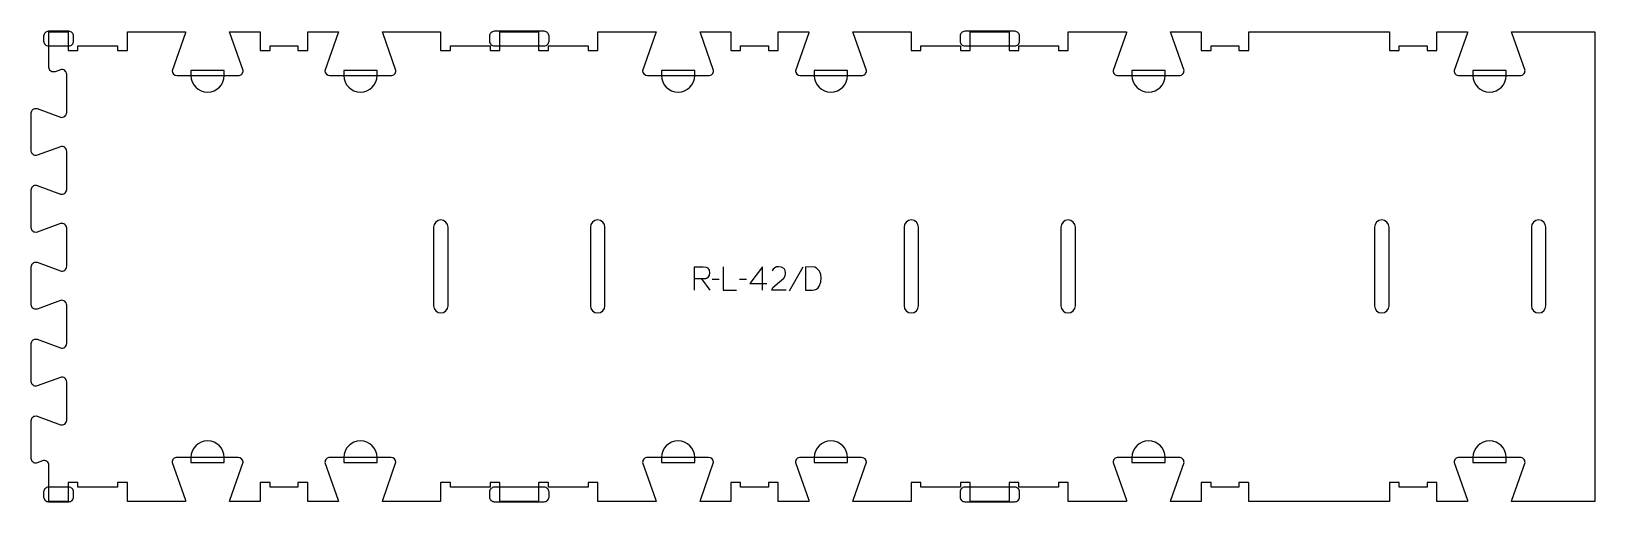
# Model space of a CAD drawing. Header units: millimetres. Extents: x -1013 to 981, y -299 to 300.
import ezdxf

# ---------------------------------------------------------------- set-up
doc = ezdxf.new("R2010")
doc.units = ezdxf.units.MM
for name, color, linetype, true_color in [('1_ANYTOOL_1MMDEEP_LABELS_S', 2, 'Continuous', 0xffff00), ('3_ANYTOOL_CUTTHROUGH_INSID', 4, 'Continuous', 0x00ffff), ('4_ANYTOOL_CUTTHROUGH_OUTSI', 5, 'Continuous', 0x0000ff), ('5_ANYTOOL_HALF_MILL_9MM_IN', 3, 'Continuous', 0x00ff00)]:
    doc.layers.add(name, color=color, linetype=linetype, true_color=true_color)

msp = doc.modelspace()

# ---------------------------------------------------------------- linework, layer by layer
at = {"layer": '1_ANYTOOL_1MMDEEP_LABELS_S'}
for p, q in [((-158, -15.6), (-147.5, -30)), ((-135.5, -16.1), (-144.3, -16.2)), ((-100.6, -16.1), (-109.4, -16.2)), ((-28.9, -0.5), (-46.1, -31.2)), ((-96.3, -21.3), (-74.6, -21.3))]:
    msp.add_line(p, q, dxfattribs=at)
for points in [[(-167, -30), (-167, 0), (-155.6, 0), (-152.1, -0.5), (-150.7, -1.1), (-149.6, -2), (-148.8, -3.1), (-148.1, -4.4), (-147.6, -7.8), (-148.1, -10.6), (-149.4, -13), (-150.4, -14.1), (-151.5, -14.8), (-152.8, -15.3), (-154.2, -15.5), (-155.9, -15.6), (-158, -15.6), (-166.9, -15.6)], [(-130.4, 0), (-130.4, -30), (-113.3, -30)], [(-80.3, -30), (-80.3, 0), (-96.3, -21.3)], [(-50.1, -30), (-68.4, -29.9), (-66.9, -26.5), (-58.4, -19.1), (-53, -14.4), (-51.2, -11.6), (-50.6, -8.2), (-51.2, -4.7), (-52, -3.3), (-53.1, -2.1), (-56, -0.5), (-59.5, 0), (-62.3, -0.3), (-64.6, -1.3), (-66.5, -2.9), (-68, -5.1)]]:
    msp.add_lwpolyline(points, dxfattribs=at)
msp.add_lwpolyline([(-25.5, 0), (-25.5, -30), (-17, -29.9), (-13.9, -29.6), (-11.3, -28.6), (-9.3, -27.1), (-7.7, -24.9), (-5.7, -19.8), (-5.1, -14.3), (-5.7, -9.7), (-7.6, -5.5), (-11.1, -1.7), (-13.2, -0.7)], close=True, dxfattribs=at)
at = {"layer": '3_ANYTOOL_CUTTHROUGH_INSID'}
for points in [[(-481.1, 50.3, 1), (-499.6, 50.3), (-499.6, -49.7, 1), (-481.1, -49.7)], [(-299.6, 50.3), (-299.6, -49.7, 1), (-281.1, -49.7), (-281.1, 50.3, 1)], [(118.9, 50.3, 1), (100.4, 50.3), (100.4, -49.7, 1), (118.9, -49.7)], [(300.4, 50.3), (300.4, -49.7, 1), (318.9, -49.7), (318.9, 50.3, 1)], [(718.9, 50.3, 1), (700.4, 50.3), (700.4, -49.7, 1), (718.9, -49.7)], [(900.4, 50.3), (900.4, -49.7, 1), (918.9, -49.7), (918.9, 50.3, 1)]]:
    msp.add_lwpolyline(points, format="xyb", close=True, dxfattribs=at)
at = {"layer": '4_ANYTOOL_CUTTHROUGH_OUTSI'}
msp.add_lwpolyline([(-290.1, -299), (-290.1, -275.2, 0.414214), (-290.3, -275), (-302.3, -275, 0.414214), (-302.6, -275.2), (-302.6, -281), (-353.1, -281), (-353.1, -275.2, 0.414214), (-353.3, -275), (-365.3, -275, 0.414214), (-365.6, -275.2), (-365.6, -299), (-415.1, -299), (-415.1, -275.2, 0.414214), (-415.3, -275), (-427.3, -275, 0.414214), (-427.6, -275.2), (-427.6, -281), (-478.1, -281), (-478.1, -275.2, 0.414214), (-478.3, -275), (-490.3, -275, 0.414214), (-490.6, -275.2), (-490.6, -299), (-564.8, -299), (-564.5, -297.6), (-547.6, -249.2), (-548.1, -246.9), (-549.4, -244.8), (-551.6, -243.4), (-553.9, -243), (-631.9, -243, 0.419618), (-638.1, -249.3), (-621.2, -297.6), (-621, -299), (-660.1, -299), (-660.1, -275.2, 0.414214), (-660.3, -275), (-672.3, -275, 0.414214), (-672.6, -275.2), (-672.6, -281), (-708.1, -281), (-708.1, -275.2, 0.414214), (-708.3, -275), (-720.3, -275, 0.414214), (-720.6, -275.2), (-720.6, -299), (-759.7, -299), (-759.4, -297.6), (-742.5, -249.2), (-743, -246.9), (-744.4, -244.8), (-746.5, -243.4), (-748.8, -243), (-826.8, -243, 0.419618), (-833, -249.3), (-816.1, -297.6), (-815.9, -299), (-890.1, -299), (-890.1, -275.2, 0.414214), (-890.3, -275), (-902.3, -275, 0.414214), (-902.6, -275.2), (-902.6, -281), (-953.1, -281), (-953.1, -275.2, 0.414214), (-953.3, -275), (-965.3, -275, 0.414214), (-965.6, -275.2), (-965.6, -299), (-990.1, -299), (-990.1, -253.3, 0.522088), (-998.5, -247.5), (-1005.3, -250, -0.501976), (-1012.7, -244.5), (-1012.7, -196, -0.501976), (-1005.3, -190.4), (-975.5, -201.4, 0.503222), (-967.5, -195.5), (-967.5, -147, 0.503225), (-975.5, -141), (-1005.3, -152, -0.501976), (-1012.7, -146.5), (-1012.7, -98, -0.501976), (-1005.3, -92.4), (-975.5, -103.4, 0.503222), (-967.5, -97.5), (-967.5, -49, 0.503225), (-975.5, -43), (-1005.3, -54, -0.501976), (-1012.7, -48.5), (-1012.7, 0, -0.501976), (-1005.3, 5.6), (-975.5, -5.4, 0.503222), (-967.5, 0.5), (-967.5, 49, 0.503225), (-975.5, 55), (-1005.3, 44, -0.501976), (-1012.7, 49.5), (-1012.7, 98, -0.501976), (-1005.3, 103.6), (-975.5, 92.6, 0.503222), (-967.5, 98.5), (-967.5, 147, 0.503225), (-975.5, 153), (-1005.3, 142, -0.501976), (-1012.7, 147.5), (-1012.7, 196, -0.501976), (-1005.3, 201.6), (-975.5, 190.6, 0.503222), (-967.5, 196.5), (-967.5, 245, 0.503225), (-975.5, 251), (-982.3, 248.5, -0.522087), (-990.1, 253.9), (-990.1, 299.5), (-965.6, 299.5), (-965.6, 275.8, 0.414214), (-965.3, 275.5), (-953.3, 275.5, 0.414214), (-953.1, 275.8), (-953.1, 281.5), (-902.6, 281.5), (-902.6, 275.8, 0.414214), (-902.3, 275.5), (-890.3, 275.5, 0.414214), (-890.1, 275.8), (-890.1, 299.5), (-815.9, 299.5), (-816.1, 298.1), (-833, 249.8), (-832.6, 247.5), (-831.2, 245.4), (-829.1, 244), (-826.8, 243.5), (-748.8, 243.5, 0.419618), (-742.5, 249.9), (-759.4, 298.2), (-759.7, 299.5), (-720.6, 299.5), (-720.6, 275.8, 0.414214), (-720.3, 275.5), (-708.3, 275.5, 0.414214), (-708.1, 275.8), (-708.1, 281.5), (-672.6, 281.5), (-672.6, 275.8, 0.414214), (-672.3, 275.5), (-660.3, 275.5, 0.414214), (-660.1, 275.8), (-660.1, 299.5), (-621, 299.5), (-621.2, 298.1), (-638.1, 249.8), (-637.7, 247.5), (-636.3, 245.4), (-634.2, 244), (-631.9, 243.5), (-553.9, 243.5, 0.419618), (-547.6, 249.9), (-564.5, 298.2), (-564.8, 299.5), (-490.6, 299.5), (-490.6, 275.8, 0.414214), (-490.3, 275.5), (-478.3, 275.5, 0.414214), (-478.1, 275.8), (-478.1, 281.5), (-427.6, 281.5), (-427.6, 275.8, 0.414214), (-427.3, 275.5), (-415.3, 275.5, 0.414214), (-415.1, 275.8), (-415.1, 299.5), (-365.6, 299.5), (-365.6, 275.8, 0.414214), (-365.3, 275.5), (-353.3, 275.5, 0.414214), (-353.1, 275.8), (-353.1, 281.5), (-302.6, 281.5), (-302.6, 275.8, 0.414214), (-302.3, 275.5), (-290.3, 275.5, 0.414214), (-290.1, 275.8), (-290.1, 299.5), (-215.9, 299.5), (-216.1, 298.1), (-233, 249.8), (-232.6, 247.5), (-231.2, 245.4), (-229.1, 244), (-226.8, 243.5), (-148.8, 243.5, 0.419618), (-142.5, 249.9), (-159.4, 298.2), (-159.7, 299.5), (-120.6, 299.5), (-120.6, 275.8, 0.414214), (-120.3, 275.5), (-108.3, 275.5, 0.414214), (-108.1, 275.8), (-108.1, 281.5), (-72.6, 281.5), (-72.6, 275.8, 0.414214), (-72.3, 275.5), (-60.3, 275.5, 0.414214), (-60.1, 275.8), (-60.1, 299.5), (-21, 299.5), (-21.2, 298.1), (-38.1, 249.8), (-37.7, 247.5), (-36.3, 245.4), (-34.2, 244), (-31.9, 243.5), (46.1, 243.5, 0.419618), (52.4, 249.9), (35.5, 298.2), (35.2, 299.5), (109.4, 299.5), (109.4, 275.8, 0.414214), (109.7, 275.5), (121.7, 275.5, 0.414214), (121.9, 275.8), (121.9, 281.5), (172.4, 281.5), (172.4, 275.8, 0.414214), (172.7, 275.5), (184.7, 275.5, 0.414214), (184.9, 275.8), (184.9, 299.5), (234.4, 299.5), (234.4, 275.8, 0.414214), (234.7, 275.5), (246.7, 275.5, 0.414214), (246.9, 275.8), (246.9, 281.5), (297.4, 281.5), (297.4, 275.8, 0.414214), (297.7, 275.5), (309.7, 275.5, 0.414214), (309.9, 275.8), (309.9, 299.5), (384.1, 299.5), (383.9, 298.1), (367, 249.9, 0.419618), (373.2, 243.5), (451.2, 243.5, 0.419618), (457.5, 249.9), (440.6, 298.2), (440.3, 299.5), (479.4, 299.5), (479.4, 275.8, 0.414214), (479.7, 275.5), (491.7, 275.5, 0.414214), (491.9, 275.8), (491.9, 281.5), (527.4, 281.5), (527.4, 275.8, 0.414214), (527.7, 275.5), (539.7, 275.5, 0.414214), (539.9, 275.8), (539.9, 299.5), (719.4, 299.5), (719.4, 275.8, 0.414214), (719.7, 275.5), (731.7, 275.5, 0.414214), (731.9, 275.8), (731.9, 281.5), (767.4, 281.5), (767.4, 275.8, 0.414214), (767.7, 275.5), (779.7, 275.5, 0.414214), (779.9, 275.8), (779.9, 299.5), (819, 299.5), (818.8, 298.1), (801.9, 249.9, 0.419618), (808.1, 243.5), (886.1, 243.5, 0.419618), (892.4, 249.9), (875.5, 298.2), (875.2, 299.5), (981.2, 299.5), (981.2, -299), (875.2, -299), (875.5, -297.6), (892.4, -249.3, 0.419618), (886.1, -243), (808.1, -243, 0.419618), (801.9, -249.3), (818.8, -297.6), (819, -299), (779.9, -299), (779.9, -275.2, 0.414214), (779.7, -275), (767.7, -275, 0.414214), (767.4, -275.2), (767.4, -281), (731.9, -281), (731.9, -275.2, 0.414214), (731.7, -275), (719.7, -275, 0.414214), (719.4, -275.2), (719.4, -299), (539.9, -299), (539.9, -275.2, 0.414214), (539.7, -275), (527.7, -275, 0.414214), (527.4, -275.2), (527.4, -281), (491.9, -281), (491.9, -275.2, 0.414214), (491.7, -275), (479.7, -275, 0.414214), (479.4, -275.2), (479.4, -299), (440.3, -299), (440.6, -297.6), (457.5, -249.3, 0.419618), (451.2, -243), (373.2, -243, 0.419618), (367, -249.3), (383.9, -297.6), (384.1, -299), (309.9, -299), (309.9, -275.2, 0.414214), (309.7, -275), (297.7, -275, 0.414214), (297.4, -275.2), (297.4, -281), (246.9, -281), (246.9, -275.2, 0.414214), (246.7, -275), (234.7, -275, 0.414214), (234.4, -275.2), (234.4, -299), (184.9, -299), (184.9, -275.2, 0.414214), (184.7, -275), (172.7, -275, 0.414214), (172.4, -275.2), (172.4, -281), (121.9, -281), (121.9, -275.2, 0.414214), (121.7, -275), (109.7, -275, 0.414214), (109.4, -275.2), (109.4, -299), (35.2, -299), (35.5, -297.6), (52.4, -249.2), (51.9, -246.9), (50.6, -244.8), (48.4, -243.4), (46.1, -243), (-31.9, -243, 0.419618), (-38.1, -249.3), (-21.2, -297.6), (-21, -299), (-60.1, -299), (-60.1, -275.2, 0.414214), (-60.3, -275), (-72.3, -275, 0.414214), (-72.6, -275.2), (-72.6, -281), (-108.1, -281), (-108.1, -275.2, 0.414214), (-108.3, -275), (-120.3, -275, 0.414214), (-120.6, -275.2), (-120.6, -299), (-159.7, -299), (-159.4, -297.6), (-142.5, -249.2), (-143, -246.9), (-144.4, -244.8), (-146.5, -243.4), (-148.8, -243), (-226.8, -243, 0.419618), (-233, -249.3), (-216.1, -297.6), (-215.9, -299)], format="xyb", close=True, dxfattribs=at)
at = {"layer": '5_ANYTOOL_HALF_MILL_9MM_IN'}
for points in [[(-990.9, 300, 0.414214), (-996.9, 294), (-996.9, 287.5, 0.414214), (-990.9, 281.5), (-964.7, 281.5, 0.414214), (-958.7, 287.5), (-958.7, 294, 0.414214), (-964.7, 300)], [(-422.2, 300, 0.414214), (-428.2, 294), (-428.2, 287.5, 0.414214), (-422.2, 281.5), (-358.4, 281.5, 0.414214), (-352.4, 287.5), (-352.4, 294, 0.414214), (-358.4, 300)], [(177.8, 300, 0.414214), (171.8, 294), (171.8, 287.5, 0.414214), (177.8, 281.5), (241.6, 281.5, 0.414214), (247.6, 287.5), (247.6, 294, 0.414214), (241.6, 300)], [(-809, 243.8, 1), (-766.5, 243.8), (-766.5, 250), (-809, 250)], [(-614.1, 243.8, 1), (-571.6, 243.8), (-571.6, 250), (-614.1, 250)], [(-209, 243.8, 1), (-166.5, 243.8), (-166.5, 250), (-209, 250)], [(-14.1, 243.8, 1), (28.4, 243.8), (28.4, 250), (-14.1, 250)], [(391, 243.8, 1), (433.5, 243.8), (433.5, 250), (391, 250)], [(825.9, 243.8, 1), (868.4, 243.8), (868.4, 250), (825.9, 250)], [(-766.5, -243.2, 1), (-809, -243.2), (-809, -249.5), (-766.5, -249.5)], [(-571.6, -243.2, 1), (-614.1, -243.2), (-614.1, -249.5), (-571.6, -249.5)], [(-166.5, -243.2, 1), (-209, -243.2), (-209, -249.5), (-166.5, -249.5)], [(28.4, -243.2, 1), (-14.1, -243.2), (-14.1, -249.5), (28.4, -249.5)], [(433.5, -243.2, 1), (391, -243.2), (391, -249.5), (433.5, -249.5)], [(868.4, -243.2, 1), (825.9, -243.2), (825.9, -249.5), (868.4, -249.5)], [(-990.9, -281, 0.414214), (-996.9, -287), (-996.9, -293.5, 0.414214), (-990.9, -299.5), (-964.7, -299.5, 0.414214), (-958.7, -293.5), (-958.7, -287, 0.414214), (-964.7, -281)], [(-422.2, -281, 0.414214), (-428.2, -287), (-428.2, -293.5, 0.414214), (-422.2, -299.5), (-358.4, -299.5, 0.414214), (-352.4, -293.5), (-352.4, -287, 0.414214), (-358.4, -281)], [(177.8, -281, 0.414214), (171.8, -287), (171.8, -293.5, 0.414214), (177.8, -299.5), (241.6, -299.5, 0.414214), (247.6, -293.5), (247.6, -287, 0.414214), (241.6, -281)]]:
    msp.add_lwpolyline(points, format="xyb", close=True, dxfattribs=at)

doc.saveas('drawing.dxf')
